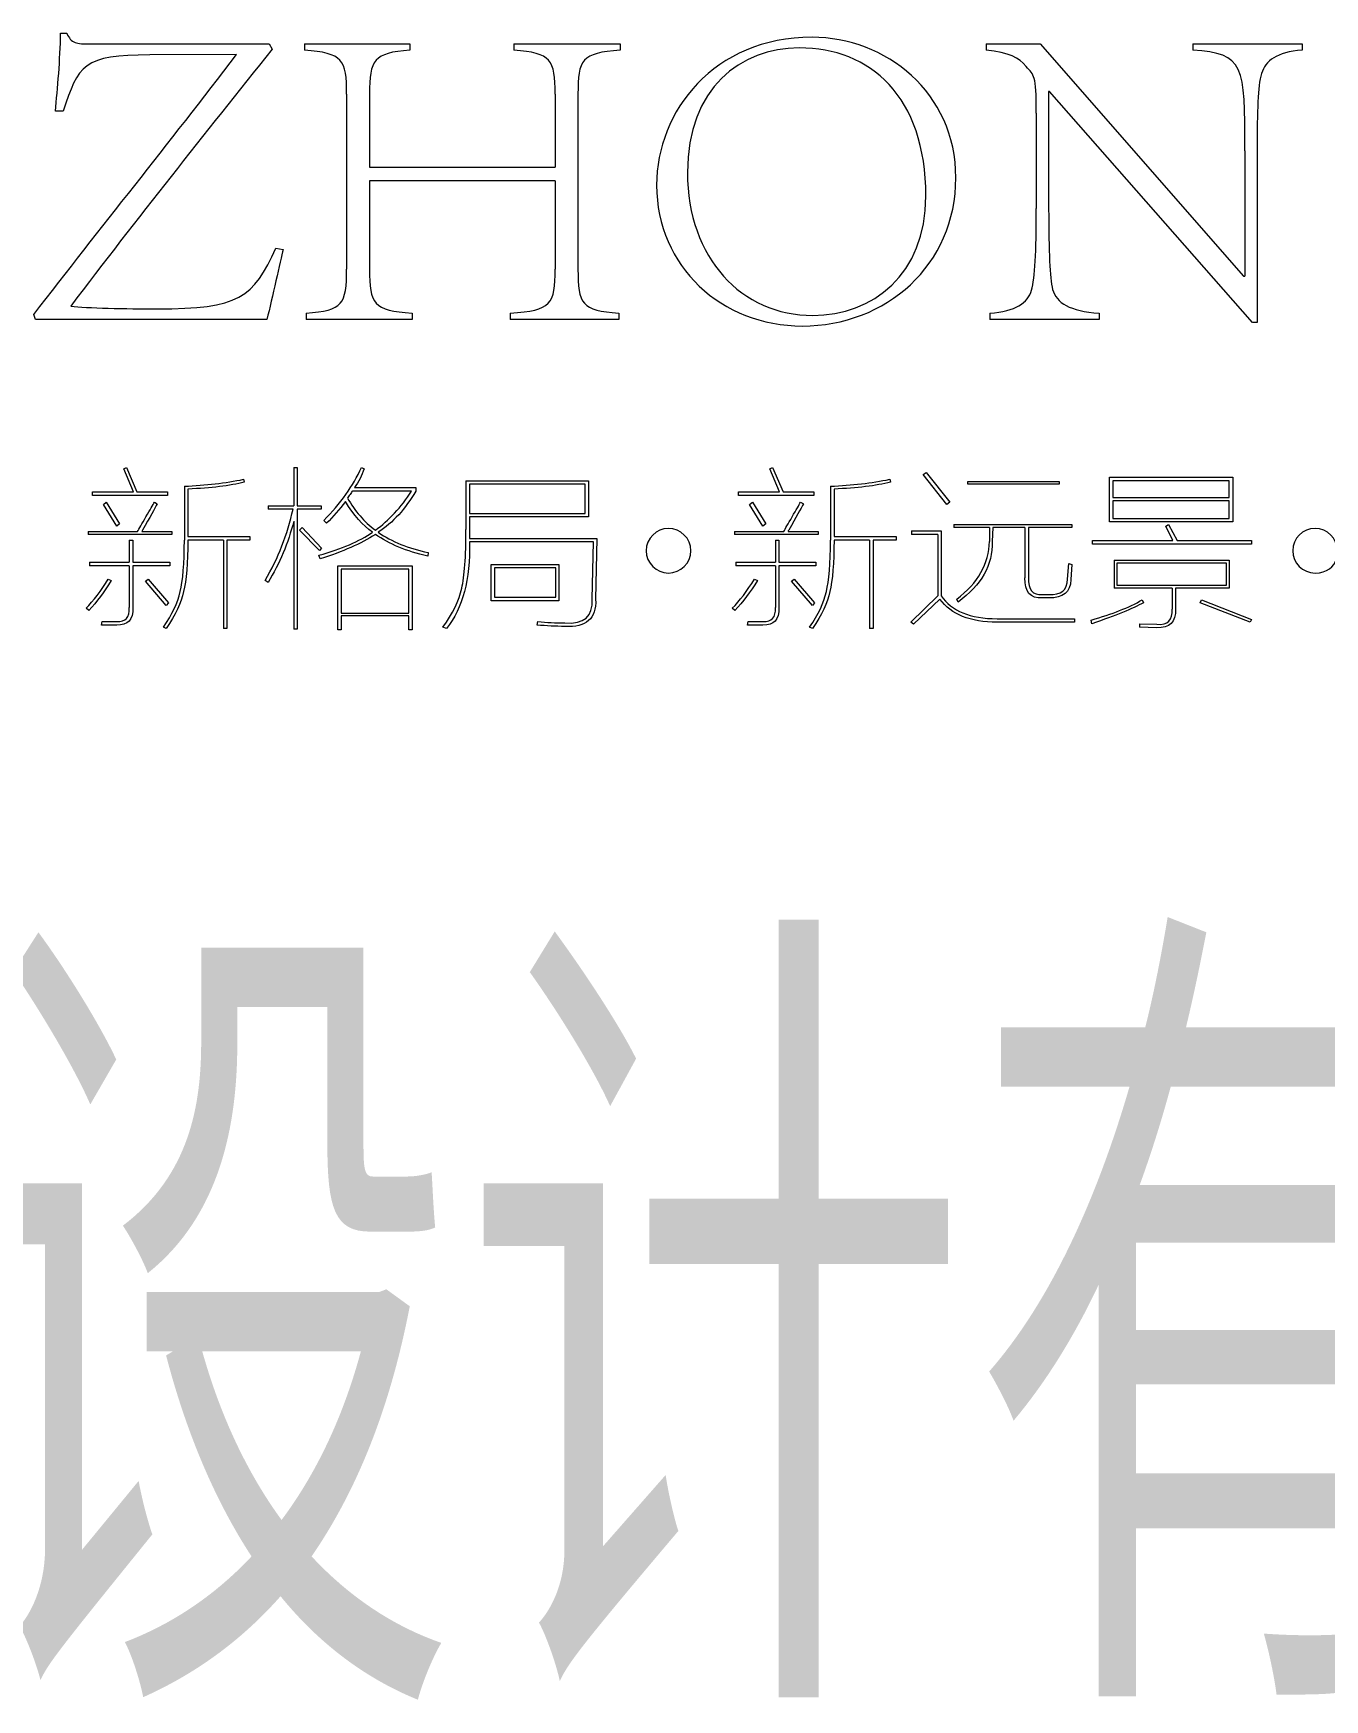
# Model space of a CAD drawing. Header units: inches. Extents: x -3733042 to -3643265, y 623859 to 997713.
# Drawn here: x -3652165 to -3651126, y 913333 to 914673 of the extents above; entities that cross this region are included whole.
import ezdxf

# ---------------------------------------------------------------- set-up
doc = ezdxf.new("R2010")
doc.units = ezdxf.units.IN
doc.header["$LTSCALE"] = 1000
doc.header["$MEASUREMENT"] = 0
doc.layers.get('0').update_dxf_attribs({"lineweight": 18})
doc.styles.add('-黑体', font='msyh.ttf', dxfattribs={"width": 0.7})

msp = doc.modelspace()

# ---------------------------------------------------------------- linework, layer by layer
for p, q in [((-3651946.5, 914664.9), (-3651946.5, 914659.9)), ((-3651861.6, 914664.9), (-3651861.6, 914659.9)), ((-3651778, 914664.9), (-3651778, 914659.9)), ((-3651692.4, 914664.9), (-3651692.4, 914659.9)), ((-3651398, 914664.9), (-3651398, 914659.9)), ((-3651231.7, 914664.9), (-3651231.7, 914659.9)), ((-3651143.9, 914664.9), (-3651143.9, 914659.9)), ((-3651912.5, 914624.5), (-3651912.5, 914483.7)), ((-3651894.1, 914624.5), (-3651894.1, 914565.8)), ((-3651744.8, 914624.5), (-3651744.8, 914565.8)), ((-3651726.4, 914624.5), (-3651726.4, 914483.7)), ((-3651347.8, 914626.7), (-3651347.8, 914532.5)), ((-3651357.7, 914609.3), (-3651357.7, 914532.5)), ((-3651189.9, 914578.9), (-3651189.9, 914478)), ((-3651180, 914578.9), (-3651180, 914440.9)), ((-3651894.1, 914554.8), (-3651894.1, 914483.7)), ((-3651744.8, 914554.8), (-3651744.8, 914483.7)), ((-3651945.1, 914448.3), (-3651945.1, 914443.3)), ((-3651859.8, 914448.3), (-3651859.8, 914443.3)), ((-3651780.9, 914448.3), (-3651780.9, 914443.3)), ((-3651693.5, 914448.3), (-3651693.5, 914443.3)), ((-3651395.2, 914448.3), (-3651395.2, 914443.3)), ((-3651307.1, 914448.3), (-3651307.1, 914443.3))]:
    msp.add_line(p, q)
at = {"lineweight": 9}
for p, q in [((-3652091.8, 914323.1), (-3652089.6, 914324.2)), ((-3652084, 914304.6), (-3652091.8, 914323.1)), ((-3652089.6, 914324.2), (-3652081.2, 914304.6)), ((-3651955, 914324.2), (-3651955, 914293.4)), ((-3651952.2, 914324.2), (-3651952.2, 914293.4)), ((-3651816.5, 914313.6), (-3651816.5, 914274.3)), ((-3651717.8, 914313.6), (-3651717.8, 914284.4)), ((-3651572, 914323.1), (-3651569.8, 914324.2)), ((-3651564.2, 914304.6), (-3651572, 914323.1)), ((-3651569.8, 914324.2), (-3651561.4, 914304.6)), ((-3651448.6, 914318.6), (-3651446.4, 914320.3)), ((-3651429.6, 914294.5), (-3651448.6, 914318.6)), ((-3651446.4, 914320.3), (-3651427.3, 914296.2)), ((-3651412.8, 914313), (-3651339.3, 914313)), ((-3651412.8, 914310.8), (-3651412.8, 914313)), ((-3651339.3, 914313), (-3651339.3, 914310.8)), ((-3651298.9, 914316.4), (-3651199.7, 914316.4)), ((-3651298.9, 914280.5), (-3651298.9, 914316.4)), ((-3651202.5, 914313.6), (-3651296.1, 914313.6)), ((-3651296.1, 914313.6), (-3651296.1, 914300.1)), ((-3651202.5, 914300.1), (-3651202.5, 914313.6)), ((-3651199.7, 914316.4), (-3651199.7, 914280.5)), ((-3652117, 914301.8), (-3652117, 914304.6)), ((-3652117, 914304.6), (-3652084, 914304.6)), ((-3652056.5, 914301.8), (-3652117, 914301.8)), ((-3652081.2, 914304.6), (-3652056.5, 914304.6)), ((-3652056.5, 914304.6), (-3652056.5, 914301.8)), ((-3652043, 914309.1), (-3652043, 914265.9)), ((-3652040.2, 914306.9), (-3652040.2, 914268.7)), ((-3651856.9, 914308), (-3651856.9, 914305.2)), ((-3651720.6, 914310.8), (-3651813.7, 914310.8)), ((-3651813.7, 914310.8), (-3651813.7, 914287.2)), ((-3651720.6, 914287.2), (-3651720.6, 914310.8)), ((-3651597.2, 914301.8), (-3651597.2, 914304.6)), ((-3651597.2, 914304.6), (-3651564.2, 914304.6)), ((-3651536.7, 914301.8), (-3651597.2, 914301.8)), ((-3651561.4, 914304.6), (-3651536.7, 914304.6)), ((-3651536.7, 914304.6), (-3651536.7, 914301.8)), ((-3651523.2, 914309.1), (-3651523.2, 914265.9)), ((-3651520.4, 914306.9), (-3651520.4, 914268.7)), ((-3651339.3, 914310.8), (-3651412.8, 914310.8)), ((-3651296.1, 914300.1), (-3651202.5, 914300.1)), ((-3652108.1, 914294.5), (-3652105.8, 914296.2)), ((-3652097.4, 914277.1), (-3652108.1, 914294.5)), ((-3652105.8, 914296.2), (-3652095.2, 914278.8)), ((-3651975.7, 914293.4), (-3651975.7, 914290.6)), ((-3651952.2, 914290.6), (-3651952.2, 914194.1)), ((-3651933.1, 914293.4), (-3651933.1, 914290.6)), ((-3651813.7, 914287.2), (-3651720.6, 914287.2)), ((-3651588.3, 914294.5), (-3651586, 914296.2)), ((-3651577.6, 914277.1), (-3651588.3, 914294.5)), ((-3651586, 914296.2), (-3651575.4, 914278.8)), ((-3651427.3, 914296.2), (-3651429.6, 914294.5)), ((-3651202.5, 914297.3), (-3651296.1, 914297.3)), ((-3651296.1, 914297.3), (-3651296.1, 914283.3)), ((-3651202.5, 914283.3), (-3651202.5, 914297.3)), ((-3652120.4, 914272.7), (-3652120.4, 914270.4)), ((-3652095.2, 914278.8), (-3652097.4, 914277.1)), ((-3652053.1, 914272.7), (-3652053.1, 914270.4)), ((-3651955, 914281.1), (-3651955, 914194.1)), ((-3651950.5, 914273.8), (-3651948.3, 914276)), ((-3651934.2, 914257.5), (-3651950.5, 914273.8)), ((-3651948.3, 914276), (-3651932.6, 914259.2)), ((-3651813.7, 914284.4), (-3651813.7, 914274.3)), ((-3651813.7, 914274.3), (-3651813.7, 914267)), ((-3651600.6, 914272.7), (-3651600.6, 914270.4)), ((-3651575.4, 914278.8), (-3651577.6, 914277.1)), ((-3651533.3, 914272.7), (-3651533.3, 914270.4)), ((-3651458.2, 914273.2), (-3651458.2, 914270.4)), ((-3651434.1, 914273.2), (-3651434.1, 914221.1)), ((-3651424, 914278.3), (-3651424, 914276)), ((-3651395.4, 914276), (-3651395.4, 914264.8)), ((-3651366.8, 914276), (-3651366.8, 914235.6)), ((-3651364, 914276), (-3651364, 914235.6)), ((-3651329.2, 914278.3), (-3651329.2, 914276)), ((-3651199.7, 914280.5), (-3651298.9, 914280.5)), ((-3651296.1, 914283.3), (-3651202.5, 914283.3)), ((-3651253.5, 914277.1), (-3651251.3, 914278.3)), ((-3651247.9, 914265.4), (-3651253.5, 914277.1)), ((-3651251.3, 914278.3), (-3651244.5, 914265.4)), ((-3652087.3, 914265.9), (-3652087.3, 914248)), ((-3652084.5, 914265.9), (-3652084.5, 914248)), ((-3652011.6, 914265.9), (-3652011.6, 914194.7)), ((-3652008.8, 914265.9), (-3652008.8, 914194.7)), ((-3651990.3, 914268.7), (-3651990.3, 914265.9)), ((-3651932.6, 914259.2), (-3651934.2, 914257.5)), ((-3651567.5, 914265.9), (-3651567.5, 914248)), ((-3651564.7, 914265.9), (-3651564.7, 914248)), ((-3651491.8, 914265.9), (-3651491.8, 914194.7)), ((-3651489, 914265.9), (-3651489, 914194.7)), ((-3651470.5, 914268.7), (-3651470.5, 914265.9)), ((-3651436.9, 914270.4), (-3651436.9, 914221.1)), ((-3651312.4, 914262.6), (-3651312.4, 914265.4)), ((-3651312.4, 914265.4), (-3651247.9, 914265.4)), ((-3651184.5, 914262.6), (-3651312.4, 914262.6)), ((-3651244.5, 914265.4), (-3651184.5, 914265.4)), ((-3651184.5, 914265.4), (-3651184.5, 914262.6)), ((-3652119.3, 914248), (-3652119.3, 914245.2)), ((-3652087.3, 914245.2), (-3652087.3, 914211.5)), ((-3652084.5, 914245.2), (-3652084.5, 914211.5)), ((-3652054.8, 914248), (-3652054.8, 914245.2)), ((-3651919.7, 914245.2), (-3651859.7, 914245.2)), ((-3651919.7, 914193.6), (-3651919.7, 914245.2)), ((-3651859.7, 914245.2), (-3651859.7, 914193.6)), ((-3651796.3, 914246.3), (-3651741.9, 914246.3)), ((-3651796.3, 914217.1), (-3651796.3, 914246.3)), ((-3651741.9, 914246.3), (-3651741.9, 914217.1)), ((-3651599.5, 914248), (-3651599.5, 914245.2)), ((-3651567.5, 914245.2), (-3651567.5, 914211.5)), ((-3651564.7, 914245.2), (-3651564.7, 914211.5)), ((-3651535, 914248), (-3651535, 914245.2)), ((-3651295, 914249.7), (-3651295, 914227.2)), ((-3651204.7, 914247.4), (-3651292.8, 914247.4)), ((-3651292.8, 914247.4), (-3651292.8, 914229.5)), ((-3651204.7, 914229.5), (-3651204.7, 914247.4)), ((-3651202.5, 914249.7), (-3651202.5, 914227.2)), ((-3652074.4, 914232.8), (-3652072.2, 914234.5)), ((-3652057.6, 914213.2), (-3652074.4, 914232.8)), ((-3652072.2, 914234.5), (-3652055.9, 914215.5)), ((-3651916.9, 914242.4), (-3651916.9, 914207)), ((-3651862.5, 914242.4), (-3651916.9, 914242.4)), ((-3651862.5, 914207), (-3651862.5, 914242.4)), ((-3651744.1, 914243.5), (-3651793.5, 914243.5)), ((-3651793.5, 914243.5), (-3651793.5, 914220)), ((-3651744.1, 914220), (-3651744.1, 914243.5)), ((-3651554.6, 914232.8), (-3651552.4, 914234.5)), ((-3651537.8, 914213.2), (-3651554.6, 914232.8)), ((-3651552.4, 914234.5), (-3651536.1, 914215.5)), ((-3651793.5, 914220), (-3651744.1, 914220)), ((-3651292.8, 914229.5), (-3651204.7, 914229.5)), ((-3651248.5, 914227.2), (-3651248.5, 914210.4)), ((-3651245.7, 914227.2), (-3651245.7, 914210.4)), ((-3651226, 914215.5), (-3651224.9, 914217.7)), ((-3651224.9, 914217.7), (-3651184.5, 914202)), ((-3652055.9, 914215.5), (-3652057.6, 914213.2)), ((-3651916.9, 914207), (-3651862.5, 914207)), ((-3651862.5, 914204.8), (-3651916.9, 914204.8)), ((-3651916.9, 914204.8), (-3651916.9, 914193.6)), ((-3651862.5, 914193.6), (-3651862.5, 914204.8)), ((-3651741.9, 914217.1), (-3651796.3, 914217.1)), ((-3651536.1, 914215.5), (-3651537.8, 914213.2)), ((-3651185.7, 914199.8), (-3651226, 914215.5)), ((-3651916.9, 914193.6), (-3651919.7, 914193.6)), ((-3651859.7, 914193.6), (-3651862.5, 914193.6)), ((-3651327, 914202.6), (-3651327, 914199.8)), ((-3651274.8, 914198.6), (-3651274.8, 914195.8)), ((-3651184.5, 914202), (-3651185.7, 914199.8))]:
    msp.add_line(p, q, dxfattribs=at)
for points in [[(-3652146.8, 914610.7), (-3652145, 914628.8), (-3652142.9, 914652.5), (-3652142.6, 914673.4)], [(-3652142.6, 914673.4), (-3652142.6, 914673.4), (-3652137.6, 914673.4), (-3652137.6, 914673.4)], [(-3652137.6, 914673.4), (-3652135.8, 914669.5), (-3652134.1, 914667.4), (-3652130.9, 914666)], [(-3651972.3, 914660.6), (-3652026.5, 914592.7), (-3652081.3, 914524.4), (-3652134.4, 914454)], [(-3652130.9, 914666), (-3652128.1, 914664.9), (-3652124.2, 914664.9), (-3652118.9, 914664.9)], [(-3652118.9, 914664.9), (-3652118.9, 914664.9), (-3651974.8, 914664.9), (-3651974.8, 914664.9)], [(-3651974.8, 914664.9), (-3651974.8, 914664.9), (-3651972.3, 914660.6), (-3651972.3, 914660.6)], [(-3651946.5, 914664.9), (-3651946.5, 914664.9), (-3651861.6, 914664.9), (-3651861.6, 914664.9)], [(-3651912.5, 914624.5), (-3651912.5, 914652.2), (-3651915.4, 914657.5), (-3651946.5, 914659.9)], [(-3651861.6, 914659.9), (-3651890.9, 914657.5), (-3651894.1, 914652.2), (-3651894.1, 914624.5)], [(-3651778, 914664.9), (-3651778, 914664.9), (-3651692.4, 914664.9), (-3651692.4, 914664.9)], [(-3651744.8, 914624.5), (-3651744.8, 914652.2), (-3651747.6, 914657.5), (-3651778, 914659.9)], [(-3651692.4, 914659.9), (-3651723.5, 914657.5), (-3651726.4, 914652.2), (-3651726.4, 914624.5)], [(-3651548.4, 914661.7), (-3651595.5, 914661.4), (-3651638.3, 914629.8), (-3651638.3, 914561.5)], [(-3651398, 914664.9), (-3651398, 914664.9), (-3651354.5, 914664.9), (-3651354.5, 914664.9)], [(-3651365.8, 914646.8), (-3651371.8, 914653.9), (-3651379.3, 914657.8), (-3651398, 914659.9)], [(-3651354.5, 914664.9), (-3651354.5, 914664.9), (-3651191, 914478), (-3651191, 914478)], [(-3651231.7, 914664.9), (-3651231.7, 914664.9), (-3651143.9, 914664.9), (-3651143.9, 914664.9)], [(-3651189.9, 914578.9), (-3651189.9, 914647.9), (-3651190.3, 914657.1), (-3651231.7, 914659.9)], [(-3651143.9, 914659.9), (-3651164.4, 914658.2), (-3651173.3, 914651.4), (-3651176.5, 914641.2)], [(-3652164.2, 914447.2), (-3652110.7, 914516.6), (-3652055.5, 914584.9), (-3652001, 914656.4)], [(-3652070.7, 914656), (-3652123.8, 914656.4), (-3652128.8, 914647.6), (-3652140.4, 914610.7)], [(-3652001, 914656.4), (-3652001, 914656.4), (-3652070.7, 914656), (-3652070.7, 914656)], [(-3651357.7, 914609.3), (-3651357.7, 914640.8), (-3651359.5, 914639.1), (-3651365.8, 914646.8)], [(-3651176.5, 914641.2), (-3651179.7, 914630.2), (-3651180, 914612.2), (-3651180, 914578.9)], [(-3651183.9, 914440.9), (-3651183.9, 914440.9), (-3651347.1, 914626.7), (-3651347.1, 914626.7)], [(-3651347.1, 914626.7), (-3651347.1, 914626.7), (-3651347.8, 914626.7), (-3651347.8, 914626.7)], [(-3652140.4, 914610.7), (-3652140.4, 914610.7), (-3652146.8, 914610.7), (-3652146.8, 914610.7)], [(-3651894.1, 914565.8), (-3651894.1, 914565.8), (-3651744.8, 914565.8), (-3651744.8, 914565.8)], [(-3651744.8, 914554.8), (-3651744.8, 914554.8), (-3651894.1, 914554.8), (-3651894.1, 914554.8)], [(-3651361.6, 914466.7), (-3651358.7, 914477.3), (-3651357.7, 914496.8), (-3651357.7, 914532.5)], [(-3651347.8, 914532.5), (-3651347.4, 914496.8), (-3651347.1, 914477.3), (-3651344.6, 914467.4)], [(-3651963.5, 914499.6), (-3651965.9, 914490.4), (-3651972.3, 914460.3), (-3651976.6, 914443.3)], [(-3651969.5, 914500.7), (-3651969.5, 914500.7), (-3651963.5, 914499.6), (-3651963.5, 914499.6)], [(-3651945.1, 914448.3), (-3651915.4, 914450.4), (-3651912.5, 914455.7), (-3651912.5, 914483.7)], [(-3651894.1, 914483.7), (-3651894.1, 914455.7), (-3651890.9, 914450.4), (-3651859.8, 914448.3)], [(-3651780.9, 914448.3), (-3651747.6, 914450.4), (-3651744.8, 914455.7), (-3651744.8, 914483.7)], [(-3651726.4, 914483.7), (-3651726.4, 914455.7), (-3651723.5, 914450.4), (-3651693.5, 914448.3)], [(-3651191, 914478), (-3651191, 914478), (-3651189.9, 914478), (-3651189.9, 914478)], [(-3651395.2, 914448.3), (-3651374.3, 914449.7), (-3651364.4, 914456.8), (-3651361.6, 914466.7)], [(-3651344.6, 914467.4), (-3651341.4, 914456.4), (-3651330.8, 914450.1), (-3651307.1, 914448.3)], [(-3652162.7, 914443.3), (-3652162.7, 914443.3), (-3652164.2, 914447.2), (-3652164.2, 914447.2)], [(-3651976.6, 914443.3), (-3651976.6, 914443.3), (-3652162.7, 914443.3), (-3652162.7, 914443.3)], [(-3651859.8, 914443.3), (-3651859.8, 914443.3), (-3651945.1, 914443.3), (-3651945.1, 914443.3)], [(-3651693.5, 914443.3), (-3651693.5, 914443.3), (-3651780.9, 914443.3), (-3651780.9, 914443.3)], [(-3651307.1, 914443.3), (-3651307.1, 914443.3), (-3651395.2, 914443.3), (-3651395.2, 914443.3)], [(-3651180, 914440.9), (-3651180, 914440.9), (-3651183.9, 914440.9), (-3651183.9, 914440.9)]]:
    msp.add_open_spline(points, degree=3)
for points, knots in [([(-3651422.4, 914557.3), (-3651422.4, 914486.9), (-3651478.7, 914438), (-3651545.9, 914438), (-3651610.7, 914438), (-3651663.1, 914485.8), (-3651663.1, 914551.3), (-3651663.1, 914610.7), (-3651617.1, 914670.2), (-3651538.1, 914670.2), (-3651479, 914670.2), (-3651422.4, 914626), (-3651422.4, 914557.3)], [0, 0, 0, 0, 181.581079, 181.581079, 181.581079, 363.162157, 363.162157, 363.162157, 544.743236, 544.743236, 544.743236, 726.324314, 726.324314, 726.324314, 726.324314]), ([(-3651638.3, 914561.5), (-3651638.3, 914492.5), (-3651594.8, 914446.5), (-3651537.4, 914446.5), (-3651489.6, 914446.5), (-3651446.5, 914479.4), (-3651446.5, 914542.4), (-3651446.5, 914622.8), (-3651491.4, 914661.7), (-3651548.4, 914661.7)], [0, 0, 0, 0, 161.36916, 161.36916, 161.36916, 322.73832, 322.73832, 322.73832, 484.107479, 484.107479, 484.107479, 484.107479]), ([(-3652134.4, 914454), (-3652121.7, 914452.5), (-3652089.8, 914451.8), (-3652064.7, 914451.8), (-3651999.2, 914451.8), (-3651987.2, 914460.7), (-3651969.5, 914500.7)], [0, 0, 0, 0, 92.654103, 92.654103, 92.654103, 185.308205, 185.308205, 185.308205, 185.308205])]:
    msp.add_open_spline(points, degree=3, knots=knots)
for points in [[(-3652043, 914309.1), (-3652025.8, 914309.9), (-3652010, 914311.7), (-3651995.4, 914314.7)], [(-3651994.8, 914312.5), (-3652006.4, 914309.5), (-3652021.5, 914307.6), (-3652040.2, 914306.9)], [(-3651995.4, 914314.7), (-3651995.4, 914314.7), (-3651994.8, 914312.5), (-3651994.8, 914312.5)], [(-3651955, 914324.2), (-3651955, 914324.2), (-3651952.2, 914324.2), (-3651952.2, 914324.2)], [(-3651930.9, 914281.6), (-3651917.4, 914295.1), (-3651907.3, 914309.3), (-3651900.6, 914324.2)], [(-3651898.4, 914323.1), (-3651900.2, 914317.9), (-3651902.8, 914312.8), (-3651906.2, 914308)], [(-3651900.6, 914324.2), (-3651900.6, 914324.2), (-3651898.4, 914323.1), (-3651898.4, 914323.1)], [(-3651816.5, 914313.6), (-3651816.5, 914313.6), (-3651717.8, 914313.6), (-3651717.8, 914313.6)], [(-3651523.2, 914309.1), (-3651506, 914309.9), (-3651490.2, 914311.7), (-3651475.6, 914314.7)], [(-3651475, 914312.5), (-3651486.6, 914309.5), (-3651501.8, 914307.6), (-3651520.4, 914306.9)], [(-3651475.6, 914314.7), (-3651475.6, 914314.7), (-3651475, 914312.5), (-3651475, 914312.5)], [(-3651909.6, 914302.4), (-3651910.7, 914301.3), (-3651911.4, 914300.3), (-3651911.8, 914299.6)], [(-3651911.8, 914299.6), (-3651905.8, 914289.1), (-3651898.4, 914280.5), (-3651889.4, 914273.8)], [(-3651907.9, 914305.2), (-3651908.3, 914304.8), (-3651908.8, 914303.9), (-3651909.6, 914302.4)], [(-3651860.2, 914305.2), (-3651860.2, 914305.2), (-3651907.9, 914305.2), (-3651907.9, 914305.2)], [(-3651906.2, 914308), (-3651906.2, 914308), (-3651856.9, 914308), (-3651856.9, 914308)], [(-3651889.4, 914273.8), (-3651878.5, 914281.6), (-3651868.8, 914292.1), (-3651860.2, 914305.2)], [(-3651856.9, 914305.2), (-3651865.1, 914291), (-3651875.2, 914279.9), (-3651887.1, 914272.1)], [(-3652064.9, 914295.1), (-3652066.8, 914291.3), (-3652070.7, 914284.2), (-3652076.7, 914273.8)], [(-3652073.9, 914284.4), (-3652070.5, 914290.4), (-3652068.3, 914294.3), (-3652067.1, 914296.2)], [(-3652067.1, 914296.2), (-3652067.1, 914296.2), (-3652064.9, 914295.1), (-3652064.9, 914295.1)], [(-3651978, 914233.4), (-3651967.5, 914251.3), (-3651960, 914270.4), (-3651955.6, 914290.6)], [(-3651975.7, 914293.4), (-3651975.7, 914293.4), (-3651955, 914293.4), (-3651955, 914293.4)], [(-3651955.6, 914290.6), (-3651955.6, 914290.6), (-3651975.7, 914290.6), (-3651975.7, 914290.6)], [(-3651952.2, 914293.4), (-3651952.2, 914293.4), (-3651933.1, 914293.4), (-3651933.1, 914293.4)], [(-3651933.1, 914290.6), (-3651933.1, 914290.6), (-3651952.2, 914290.6), (-3651952.2, 914290.6)], [(-3651913.5, 914296.8), (-3651918.4, 914290.4), (-3651923.4, 914284.6), (-3651928.6, 914279.4)], [(-3651891.6, 914272.1), (-3651899.5, 914277.7), (-3651906.8, 914285.9), (-3651913.5, 914296.8)], [(-3651545.1, 914295.1), (-3651547, 914291.3), (-3651550.9, 914284.2), (-3651556.9, 914273.8)], [(-3651554.1, 914284.4), (-3651550.7, 914290.4), (-3651548.5, 914294.3), (-3651547.3, 914296.2)], [(-3651547.3, 914296.2), (-3651547.3, 914296.2), (-3651545.1, 914295.1), (-3651545.1, 914295.1)], [(-3652120.4, 914272.7), (-3652120.4, 914272.7), (-3652080.6, 914272.7), (-3652080.6, 914272.7)], [(-3652080.6, 914272.7), (-3652079.5, 914274.9), (-3652077.2, 914278.8), (-3652073.9, 914284.4)], [(-3652077.2, 914272.7), (-3652077.2, 914272.7), (-3652053.1, 914272.7), (-3652053.1, 914272.7)], [(-3652076.7, 914273.8), (-3652077, 914273.4), (-3652077.2, 914273), (-3652077.2, 914272.7)], [(-3651955, 914281.1), (-3651959.5, 914263.5), (-3651966.4, 914247), (-3651975.7, 914231.7)], [(-3651934.8, 914253.6), (-3651916.5, 914258.8), (-3651902.1, 914265), (-3651891.6, 914272.1)], [(-3651928.6, 914279.4), (-3651928.6, 914279.4), (-3651930.9, 914281.6), (-3651930.9, 914281.6)], [(-3651887.1, 914272.1), (-3651876.3, 914264.6), (-3651862.8, 914259.2), (-3651846.8, 914255.8)], [(-3651819.9, 914227.2), (-3651817.6, 914236.6), (-3651816.5, 914252.3), (-3651816.5, 914274.3)], [(-3651717.8, 914284.4), (-3651717.8, 914284.4), (-3651813.7, 914284.4), (-3651813.7, 914284.4)], [(-3651600.6, 914272.7), (-3651600.6, 914272.7), (-3651560.8, 914272.7), (-3651560.8, 914272.7)], [(-3651560.8, 914272.7), (-3651559.7, 914274.9), (-3651557.4, 914278.8), (-3651554.1, 914284.4)], [(-3651557.4, 914272.7), (-3651557.4, 914272.7), (-3651533.3, 914272.7), (-3651533.3, 914272.7)], [(-3651556.9, 914273.8), (-3651557.3, 914273.4), (-3651557.4, 914273), (-3651557.4, 914272.7)], [(-3651458.2, 914273.2), (-3651458.2, 914273.2), (-3651434.1, 914273.2), (-3651434.1, 914273.2)], [(-3651424, 914278.3), (-3651424, 914278.3), (-3651329.2, 914278.3), (-3651329.2, 914278.3)], [(-3651395.4, 914276), (-3651395.4, 914276), (-3651424, 914276), (-3651424, 914276)], [(-3651392.6, 914276), (-3651392.6, 914276), (-3651393.1, 914264.8), (-3651393.1, 914264.8)], [(-3651366.8, 914276), (-3651366.8, 914276), (-3651392.6, 914276), (-3651392.6, 914276)], [(-3651329.2, 914276), (-3651329.2, 914276), (-3651364, 914276), (-3651364, 914276)], [(-3652053.1, 914270.4), (-3652053.1, 914270.4), (-3652120.4, 914270.4), (-3652120.4, 914270.4)], [(-3652087.3, 914265.9), (-3652087.3, 914265.9), (-3652084.5, 914265.9), (-3652084.5, 914265.9)], [(-3652046.4, 914224.4), (-3652044.2, 914233), (-3652043, 914246.9), (-3652043, 914265.9)], [(-3652040.2, 914265.9), (-3652040.2, 914247.2), (-3652041.4, 914233.4), (-3652043.6, 914224.4)], [(-3652040.2, 914268.7), (-3652040.2, 914268.7), (-3651990.3, 914268.7), (-3651990.3, 914268.7)], [(-3652011.6, 914265.9), (-3652011.6, 914265.9), (-3652040.2, 914265.9), (-3652040.2, 914265.9)], [(-3651990.3, 914265.9), (-3651990.3, 914265.9), (-3652008.8, 914265.9), (-3652008.8, 914265.9)], [(-3651889.4, 914270.4), (-3651901, 914262.9), (-3651915.7, 914256.4), (-3651933.7, 914250.8)], [(-3651847.3, 914253), (-3651864.2, 914256.8), (-3651878.2, 914262.6), (-3651889.4, 914270.4)], [(-3651813.7, 914264.3), (-3651812.9, 914234.3), (-3651819.1, 914211.2), (-3651832.2, 914194.7)], [(-3651813.7, 914267), (-3651813.7, 914267), (-3651711.1, 914267), (-3651711.1, 914267)], [(-3651713.9, 914264.3), (-3651713.9, 914264.3), (-3651813.7, 914264.3), (-3651813.7, 914264.3)], [(-3651715, 914218.3), (-3651715, 914218.3), (-3651713.9, 914264.3), (-3651713.9, 914264.3)], [(-3651711.1, 914267), (-3651711.1, 914267), (-3651712.2, 914218.3), (-3651712.2, 914218.3)], [(-3651533.3, 914270.4), (-3651533.3, 914270.4), (-3651600.6, 914270.4), (-3651600.6, 914270.4)], [(-3651567.5, 914265.9), (-3651567.5, 914265.9), (-3651564.7, 914265.9), (-3651564.7, 914265.9)], [(-3651526.6, 914224.4), (-3651524.4, 914233), (-3651523.2, 914246.9), (-3651523.2, 914265.9)], [(-3651520.4, 914265.9), (-3651520.4, 914247.2), (-3651521.6, 914233.4), (-3651523.8, 914224.4)], [(-3651520.4, 914268.7), (-3651520.4, 914268.7), (-3651470.5, 914268.7), (-3651470.5, 914268.7)], [(-3651491.8, 914265.9), (-3651491.8, 914265.9), (-3651520.4, 914265.9), (-3651520.4, 914265.9)], [(-3651470.5, 914265.9), (-3651470.5, 914265.9), (-3651489, 914265.9), (-3651489, 914265.9)], [(-3651436.9, 914270.4), (-3651436.9, 914270.4), (-3651458.2, 914270.4), (-3651458.2, 914270.4)], [(-3651421.7, 914218.3), (-3651404.5, 914231.4), (-3651395.8, 914246.9), (-3651395.4, 914264.8)], [(-3651393.1, 914264.8), (-3651392.8, 914245.7), (-3651401.9, 914229.5), (-3651420.6, 914216)], [(-3652119.3, 914248), (-3652119.3, 914248), (-3652087.3, 914248), (-3652087.3, 914248)], [(-3652087.3, 914245.2), (-3652087.3, 914245.2), (-3652119.3, 914245.2), (-3652119.3, 914245.2)], [(-3652084.5, 914248), (-3652084.5, 914248), (-3652054.8, 914248), (-3652054.8, 914248)], [(-3652054.8, 914245.2), (-3652054.8, 914245.2), (-3652084.5, 914245.2), (-3652084.5, 914245.2)], [(-3651933.7, 914250.8), (-3651933.7, 914250.8), (-3651934.8, 914253.6), (-3651934.8, 914253.6)], [(-3651846.8, 914255.8), (-3651846.8, 914255.8), (-3651847.3, 914253), (-3651847.3, 914253)], [(-3651599.5, 914248), (-3651599.5, 914248), (-3651567.5, 914248), (-3651567.5, 914248)], [(-3651567.5, 914245.2), (-3651567.5, 914245.2), (-3651599.5, 914245.2), (-3651599.5, 914245.2)], [(-3651564.7, 914248), (-3651564.7, 914248), (-3651535, 914248), (-3651535, 914248)], [(-3651535, 914245.2), (-3651535, 914245.2), (-3651564.7, 914245.2), (-3651564.7, 914245.2)], [(-3651332.6, 914234.5), (-3651332.6, 914234.5), (-3651331.5, 914246.9), (-3651331.5, 914246.9)], [(-3651331.5, 914246.9), (-3651331.5, 914246.9), (-3651329.2, 914246.3), (-3651329.2, 914246.3)], [(-3651329.2, 914246.3), (-3651329.2, 914246.3), (-3651329.8, 914234), (-3651329.8, 914234)], [(-3651295, 914249.7), (-3651295, 914249.7), (-3651202.5, 914249.7), (-3651202.5, 914249.7)], [(-3652122.1, 914211), (-3652116.1, 914217), (-3652110.1, 914224.8), (-3652104.2, 914234.5)], [(-3652101.9, 914233.4), (-3652107.5, 914224.1), (-3652113.5, 914216), (-3652119.9, 914209.3)], [(-3652104.2, 914234.5), (-3652104.2, 914234.5), (-3652101.9, 914233.4), (-3652101.9, 914233.4)], [(-3651975.7, 914231.7), (-3651975.7, 914231.7), (-3651978, 914233.4), (-3651978, 914233.4)], [(-3651602.3, 914211), (-3651596.3, 914217), (-3651590.3, 914224.8), (-3651584.4, 914234.5)], [(-3651582.1, 914233.4), (-3651587.7, 914224.1), (-3651593.7, 914216), (-3651600.1, 914209.3)], [(-3651584.4, 914234.5), (-3651584.4, 914234.5), (-3651582.1, 914233.4), (-3651582.1, 914233.4)], [(-3651352.8, 914219.4), (-3651362.5, 914218.6), (-3651367.2, 914224.1), (-3651366.8, 914235.6)], [(-3651364, 914235.6), (-3651364.4, 914225.9), (-3651360.6, 914221.4), (-3651352.8, 914222.2)], [(-3651347.7, 914222.2), (-3651337.6, 914221.4), (-3651332.6, 914225.5), (-3651332.6, 914234.5)], [(-3651329.8, 914234), (-3651330.2, 914223.9), (-3651336.1, 914219), (-3651347.7, 914219.4)], [(-3652059.9, 914195.8), (-3652052.8, 914205.9), (-3652048.3, 914215.5), (-3652046.4, 914224.4)], [(-3652043.6, 914224.4), (-3652045.5, 914215.5), (-3652050.1, 914205.6), (-3652057.6, 914194.7)], [(-3651835, 914195.8), (-3651827.1, 914206.7), (-3651822.1, 914217.1), (-3651819.9, 914227.2)], [(-3651712.2, 914218.3), (-3651711.4, 914202.6), (-3651719.7, 914195.3), (-3651736.9, 914196.4)], [(-3651736.9, 914199.2), (-3651721.5, 914198.1), (-3651714.2, 914204.4), (-3651715, 914218.3)], [(-3651540.1, 914195.8), (-3651533, 914205.9), (-3651528.5, 914215.5), (-3651526.6, 914224.4)], [(-3651523.8, 914224.4), (-3651525.7, 914215.5), (-3651530.3, 914205.6), (-3651537.8, 914194.7)], [(-3651458.7, 914199.8), (-3651458.7, 914199.8), (-3651436.9, 914221.1), (-3651436.9, 914221.1)], [(-3651435.2, 914218.3), (-3651435.2, 914218.3), (-3651456.5, 914198.1), (-3651456.5, 914198.1)], [(-3651389.2, 914199.8), (-3651410.9, 914199.8), (-3651426.2, 914205.9), (-3651435.2, 914218.3)], [(-3651434.1, 914221.1), (-3651425.9, 914208.7), (-3651410.9, 914202.6), (-3651389.2, 914202.6)], [(-3651420.6, 914216), (-3651420.6, 914216), (-3651421.7, 914218.3), (-3651421.7, 914218.3)], [(-3651352.8, 914222.2), (-3651352.8, 914222.2), (-3651347.7, 914222.2), (-3651347.7, 914222.2)], [(-3651347.7, 914219.4), (-3651347.7, 914219.4), (-3651352.8, 914219.4), (-3651352.8, 914219.4)], [(-3651313.5, 914201.5), (-3651296.7, 914206.3), (-3651283, 914211.7), (-3651272.6, 914217.7)], [(-3651248.5, 914227.2), (-3651248.5, 914227.2), (-3651295, 914227.2), (-3651295, 914227.2)], [(-3651272.6, 914217.7), (-3651272.6, 914217.7), (-3651271.4, 914215.5), (-3651271.4, 914215.5)], [(-3651202.5, 914227.2), (-3651202.5, 914227.2), (-3651245.7, 914227.2), (-3651245.7, 914227.2)], [(-3652119.9, 914209.3), (-3652119.9, 914209.3), (-3652122.1, 914211), (-3652122.1, 914211)], [(-3652084.5, 914211.5), (-3652084.2, 914201.8), (-3652088.5, 914197.1), (-3652097.4, 914197.5)], [(-3652097.4, 914200.3), (-3652090.3, 914200), (-3652087, 914203.7), (-3652087.3, 914211.5)], [(-3651600.1, 914209.3), (-3651600.1, 914209.3), (-3651602.3, 914211), (-3651602.3, 914211)], [(-3651564.7, 914211.5), (-3651564.4, 914201.8), (-3651568.7, 914197.1), (-3651577.6, 914197.5)], [(-3651577.6, 914200.3), (-3651570.5, 914200), (-3651567.2, 914203.7), (-3651567.5, 914211.5)], [(-3651271.4, 914215.5), (-3651280.1, 914210.6), (-3651293.9, 914205), (-3651312.9, 914198.6)], [(-3651245.7, 914210.4), (-3651245.3, 914200), (-3651250.3, 914194.9), (-3651260.8, 914195.3)], [(-3651260.8, 914198.1), (-3651251.8, 914197.3), (-3651247.7, 914201.5), (-3651248.5, 914210.4)], [(-3652109.8, 914197.5), (-3652109.8, 914197.5), (-3652109.2, 914200.3), (-3652109.2, 914200.3)], [(-3652097.4, 914197.5), (-3652101.5, 914197.5), (-3652105.7, 914197.5), (-3652109.8, 914197.5)], [(-3652109.2, 914200.3), (-3652105.1, 914200.3), (-3652101.2, 914200.3), (-3652097.4, 914200.3)], [(-3652057.6, 914194.7), (-3652057.6, 914194.7), (-3652059.9, 914195.8), (-3652059.9, 914195.8)], [(-3652008.8, 914194.7), (-3652008.8, 914194.7), (-3652011.6, 914194.7), (-3652011.6, 914194.7)], [(-3651952.2, 914194.1), (-3651952.2, 914194.1), (-3651955, 914194.1), (-3651955, 914194.1)], [(-3651832.2, 914194.7), (-3651832.2, 914194.7), (-3651835, 914195.8), (-3651835, 914195.8)], [(-3651759.3, 914197.5), (-3651759.3, 914197.5), (-3651758.7, 914200.3), (-3651758.7, 914200.3)], [(-3651736.9, 914196.4), (-3651744.3, 914196.4), (-3651751.8, 914196.8), (-3651759.3, 914197.5)], [(-3651758.7, 914200.3), (-3651751.6, 914199.6), (-3651744.3, 914199.2), (-3651736.9, 914199.2)], [(-3651590, 914197.5), (-3651590, 914197.5), (-3651589.4, 914200.3), (-3651589.4, 914200.3)], [(-3651577.6, 914197.5), (-3651581.7, 914197.5), (-3651585.9, 914197.5), (-3651590, 914197.5)], [(-3651589.4, 914200.3), (-3651585.3, 914200.3), (-3651581.4, 914200.3), (-3651577.6, 914200.3)], [(-3651537.8, 914194.7), (-3651537.8, 914194.7), (-3651540.1, 914195.8), (-3651540.1, 914195.8)], [(-3651489, 914194.7), (-3651489, 914194.7), (-3651491.8, 914194.7), (-3651491.8, 914194.7)], [(-3651456.5, 914198.1), (-3651456.5, 914198.1), (-3651458.7, 914199.8), (-3651458.7, 914199.8)], [(-3651389.2, 914202.6), (-3651389.2, 914202.6), (-3651327, 914202.6), (-3651327, 914202.6)], [(-3651327, 914199.8), (-3651327, 914199.8), (-3651389.2, 914199.8), (-3651389.2, 914199.8)], [(-3651312.9, 914198.6), (-3651312.9, 914198.6), (-3651313.5, 914201.5), (-3651313.5, 914201.5)], [(-3651274.8, 914198.6), (-3651274.8, 914198.6), (-3651260.8, 914198.1), (-3651260.8, 914198.1)], [(-3651260.8, 914195.3), (-3651260.8, 914195.3), (-3651274.8, 914195.8), (-3651274.8, 914195.8)]]:
    msp.add_open_spline(points, degree=3, dxfattribs=at)
for points, knots in [([(-3651635.6, 914257.2), (-3651635.6, 914247.3), (-3651643.7, 914239.3), (-3651653.6, 914239.3), (-3651663.5, 914239.3), (-3651671.5, 914247.3), (-3651671.5, 914257.2), (-3651671.5, 914267.1), (-3651663.5, 914275.2), (-3651653.6, 914275.2), (-3651643.7, 914275.2), (-3651635.6, 914267.1), (-3651635.6, 914257.2)], [0, 0, 0, 0, 27.473448, 27.473448, 27.473448, 54.946897, 54.946897, 54.946897, 82.420345, 82.420345, 82.420345, 109.893794, 109.893794, 109.893794, 109.893794]), ([(-3651115.5, 914257.2), (-3651115.5, 914257.2), (-3651115.5, 914257.2), (-3651115.5, 914257.2), (-3651115.5, 914257.2), (-3651115.5, 914257.2), (-3651115.5, 914247.3), (-3651123.5, 914239.3), (-3651133.4, 914239.3), (-3651143.3, 914239.3), (-3651151.4, 914247.3), (-3651151.4, 914257.2), (-3651151.4, 914267.1), (-3651143.3, 914275.2), (-3651133.4, 914275.2), (-3651123.5, 914275.2), (-3651115.5, 914267.1), (-3651115.5, 914257.2)], [0, 0, 0, 0, 0.866475, 1.73295, 3.4659, 6.931801, 13.863602, 27.727203, 27.727203, 27.727203, 55.454406, 55.454406, 55.454406, 83.181609, 83.181609, 83.181609, 110.908812, 110.908812, 110.908812, 110.908812])]:
    msp.add_open_spline(points, degree=3, knots=knots, dxfattribs=at)

# ---------------------------------------------------------------- texts
at = {"style": '-黑体', "width": 0.6}
msp.add_text('工程设计有限公司', height=500, dxfattribs=at).set_placement((-3653048.8, 913389.8))

doc.saveas('drawing.dxf')
